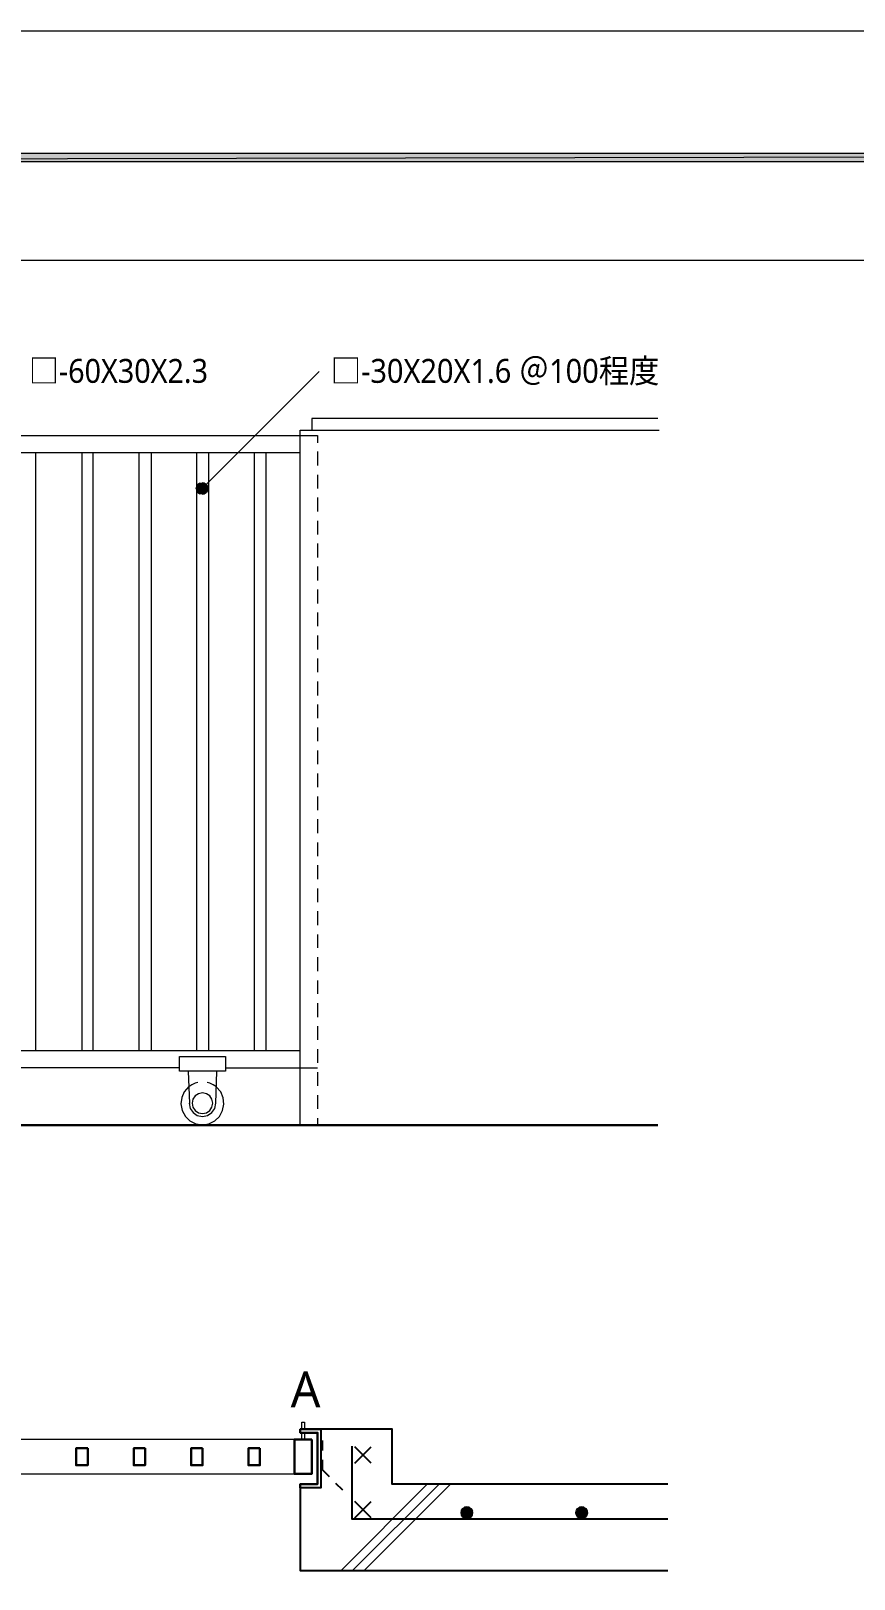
# Model space of a CAD drawing. Header units: millimetres. Extents: x 0 to 420, y 0 to 297.
# Drawn here: x 140.8 to 212.4, y 162.2 to 297 of the extents above; entities that cross this region are included whole.
import ezdxf
from ezdxf.enums import TextEntityAlignment as Align

# ---------------------------------------------------------------- set-up
doc = ezdxf.new("R2010")
doc.units = ezdxf.units.MM
doc.styles.add('kst32b', font='NotoSansJP-Variable.ttf')

msp = doc.modelspace()

# ---------------------------------------------------------------- hatches: boundary and pattern name
h = msp.add_hatch(color=7)
h.paths.add_polyline_path([(394.17, 285.62), (394.17, 286.32), (26.18, 285.62), (394.17, 285.62)])
h.paths.add_polyline_path([(394.17, 286.32), (26.18, 285.62), (26.18, 286.32), (394.17, 286.32)])
h = msp.add_hatch(color=7)
h.paths.add_polyline_path([(155.32, 257.49), (155.22, 257.32), (155.68, 257.13), (155.32, 257.49)])
h.paths.add_polyline_path([(155.22, 257.32), (155.68, 257.13), (155.17, 257.13), (155.22, 257.32)])
h.paths.add_polyline_path([(155.68, 257.13), (155.17, 257.13), (155.22, 256.94), (155.68, 257.13)])
h = msp.add_hatch(color=7)
h.paths.add_polyline_path([(155.87, 257.6), (155.68, 257.64), (155.68, 257.13), (155.87, 257.6)])
h.paths.add_polyline_path([(155.68, 257.64), (155.68, 257.13), (155.49, 257.6), (155.68, 257.64)])
h.paths.add_polyline_path([(155.68, 257.13), (155.49, 257.6), (155.32, 257.49), (155.68, 257.13)])
h = msp.add_hatch(color=7)
h.paths.add_polyline_path([(156.19, 257.13), (156.15, 257.32), (155.68, 257.13), (156.19, 257.13)])
h.paths.add_polyline_path([(156.15, 257.32), (155.68, 257.13), (156.04, 257.49), (156.15, 257.32)])
h.paths.add_polyline_path([(155.68, 257.13), (156.04, 257.49), (155.87, 257.6), (155.68, 257.13)])
for points in [[(155.22, 256.94), (155.32, 256.79), (155.68, 257.13), (155.22, 256.94)], [(179.2, 167.77), (179.22, 167.98), (178.73, 167.98), (179.2, 167.77)], [(189.19, 167.77), (189.23, 167.98), (188.72, 167.98), (189.19, 167.77)]]:
    msp.add_hatch(color=7).paths.add_polyline_path(points)
h = msp.add_hatch(color=7)
h.paths.add_polyline_path([(155.32, 256.79), (155.49, 256.67), (155.68, 257.13), (155.32, 256.79)])
h.paths.add_polyline_path([(155.49, 256.67), (155.68, 257.13), (155.68, 256.65), (155.49, 256.67)])
h.paths.add_polyline_path([(155.68, 257.13), (155.68, 256.65), (155.87, 256.67), (155.68, 257.13)])
h = msp.add_hatch(color=7)
h.paths.add_polyline_path([(155.87, 256.67), (156.04, 256.79), (155.68, 257.13), (155.87, 256.67)])
h.paths.add_polyline_path([(156.04, 256.79), (155.68, 257.13), (156.15, 256.94), (156.04, 256.79)])
h.paths.add_polyline_path([(155.68, 257.13), (156.15, 256.94), (156.19, 257.13), (155.68, 257.13)])
h = msp.add_hatch(color=7)
h.paths.add_polyline_path([(178.92, 168.42), (178.73, 168.47), (178.73, 167.98), (178.92, 168.42)])
h.paths.add_polyline_path([(178.73, 168.47), (178.73, 167.98), (178.54, 168.42), (178.73, 168.47)])
h.paths.add_polyline_path([(178.73, 167.98), (178.54, 168.42), (178.37, 168.32), (178.73, 167.98)])
h = msp.add_hatch(color=7)
h.paths.add_polyline_path([(188.91, 168.42), (188.72, 168.47), (188.72, 167.98), (188.91, 168.42)])
h.paths.add_polyline_path([(188.72, 168.47), (188.72, 167.98), (188.53, 168.42), (188.72, 168.47)])
h.paths.add_polyline_path([(188.72, 167.98), (188.53, 168.42), (188.36, 168.32), (188.72, 167.98)])
h = msp.add_hatch(color=7)
h.paths.add_polyline_path([(178.37, 168.32), (178.27, 168.17), (178.73, 167.98), (178.37, 168.32)])
h.paths.add_polyline_path([(178.27, 168.17), (178.73, 167.98), (178.22, 167.98), (178.27, 168.17)])
h.paths.add_polyline_path([(178.73, 167.98), (178.22, 167.98), (178.27, 167.77), (178.73, 167.98)])
h = msp.add_hatch(color=7)
h.paths.add_polyline_path([(178.27, 167.77), (178.37, 167.62), (178.73, 167.98), (178.27, 167.77)])
h.paths.add_polyline_path([(178.37, 167.62), (178.73, 167.98), (178.54, 167.51), (178.37, 167.62)])
h.paths.add_polyline_path([(178.73, 167.98), (178.54, 167.51), (178.73, 167.47), (178.73, 167.98)])
h = msp.add_hatch(color=7)
h.paths.add_polyline_path([(179.22, 167.98), (179.2, 168.17), (178.73, 167.98), (179.22, 167.98)])
h.paths.add_polyline_path([(179.2, 168.17), (178.73, 167.98), (179.07, 168.32), (179.2, 168.17)])
h.paths.add_polyline_path([(178.73, 167.98), (179.07, 168.32), (178.92, 168.42), (178.73, 167.98)])
h = msp.add_hatch(color=7)
h.paths.add_polyline_path([(178.73, 167.47), (178.92, 167.51), (178.73, 167.98), (178.73, 167.47)])
h.paths.add_polyline_path([(178.92, 167.51), (178.73, 167.98), (179.07, 167.62), (178.92, 167.51)])
h.paths.add_polyline_path([(178.73, 167.98), (179.07, 167.62), (179.2, 167.77), (178.73, 167.98)])
h = msp.add_hatch(color=7)
h.paths.add_polyline_path([(188.36, 168.32), (188.26, 168.17), (188.72, 167.98), (188.36, 168.32)])
h.paths.add_polyline_path([(188.26, 168.17), (188.72, 167.98), (188.24, 167.98), (188.26, 168.17)])
h.paths.add_polyline_path([(188.72, 167.98), (188.24, 167.98), (188.26, 167.77), (188.72, 167.98)])
h = msp.add_hatch(color=7)
h.paths.add_polyline_path([(188.26, 167.77), (188.36, 167.62), (188.72, 167.98), (188.26, 167.77)])
h.paths.add_polyline_path([(188.36, 167.62), (188.72, 167.98), (188.53, 167.51), (188.36, 167.62)])
h.paths.add_polyline_path([(188.72, 167.98), (188.53, 167.51), (188.72, 167.47), (188.72, 167.98)])
h = msp.add_hatch(color=7)
h.paths.add_polyline_path([(189.23, 167.98), (189.19, 168.17), (188.72, 167.98), (189.23, 167.98)])
h.paths.add_polyline_path([(189.19, 168.17), (188.72, 167.98), (189.08, 168.32), (189.19, 168.17)])
h.paths.add_polyline_path([(188.72, 167.98), (189.08, 168.32), (188.91, 168.42), (188.72, 167.98)])
h = msp.add_hatch(color=7)
h.paths.add_polyline_path([(188.72, 167.47), (188.91, 167.51), (188.72, 167.98), (188.72, 167.47)])
h.paths.add_polyline_path([(188.91, 167.51), (188.72, 167.98), (189.08, 167.62), (188.91, 167.51)])
h.paths.add_polyline_path([(188.72, 167.98), (189.08, 167.62), (189.19, 167.77), (188.72, 167.98)])

# ---------------------------------------------------------------- linework, layer by layer
at = {"lineweight": 13}
for points in [[(0.19, 0), (0.19, 296.97), (420.16, 296.97), (420.16, 0)], [(157.73, 207.69), (157.73, 206.44), (153.73, 206.44), (153.73, 207.69)], [(156.61, 203.63), (156.54, 203.98), (156.35, 204.27), (156.06, 204.46), (155.71, 204.53), (155.36, 204.46), (155.08, 204.27), (154.88, 203.98), (154.81, 203.63), (154.88, 203.28), (155.08, 203), (155.36, 202.81), (155.71, 202.73), (156.06, 202.81), (156.35, 203), (156.54, 203.28)]]:
    msp.add_lwpolyline(points, close=True, dxfattribs=at)
at = {"lineweight": 0}
for points in [[(394.17, 285.62), (394.17, 286.32), (26.18, 285.62)], [(394.17, 286.32), (26.18, 285.62), (26.18, 286.32)], [(155.32, 257.49), (155.22, 257.32), (155.68, 257.13)], [(155.68, 257.13), (155.49, 257.6), (155.32, 257.49)], [(155.68, 257.64), (155.68, 257.13), (155.49, 257.6)], [(155.87, 257.6), (155.68, 257.64), (155.68, 257.13)], [(155.68, 257.13), (156.04, 257.49), (155.87, 257.6)], [(156.15, 257.32), (155.68, 257.13), (156.04, 257.49)], [(155.22, 257.32), (155.68, 257.13), (155.17, 257.13)], [(155.68, 257.13), (155.17, 257.13), (155.22, 256.94)], [(155.22, 256.94), (155.32, 256.79), (155.68, 257.13)], [(155.32, 256.79), (155.49, 256.67), (155.68, 257.13)], [(155.49, 256.67), (155.68, 257.13), (155.68, 256.65)], [(156.19, 257.13), (156.15, 257.32), (155.68, 257.13)], [(155.68, 257.13), (155.68, 256.65), (155.87, 256.67)], [(155.87, 256.67), (156.04, 256.79), (155.68, 257.13)], [(156.04, 256.79), (155.68, 257.13), (156.15, 256.94)], [(155.68, 257.13), (156.15, 256.94), (156.19, 257.13)], [(178.73, 168.47), (178.73, 167.98), (178.54, 168.42)], [(178.92, 168.42), (178.73, 168.47), (178.73, 167.98)], [(188.72, 168.47), (188.72, 167.98), (188.53, 168.42)], [(188.91, 168.42), (188.72, 168.47), (188.72, 167.98)], [(178.27, 168.17), (178.73, 167.98), (178.22, 167.98)], [(178.73, 167.98), (178.22, 167.98), (178.27, 167.77)], [(178.37, 168.32), (178.27, 168.17), (178.73, 167.98)], [(178.27, 167.77), (178.37, 167.62), (178.73, 167.98)], [(178.73, 167.98), (178.54, 168.42), (178.37, 168.32)], [(178.37, 167.62), (178.73, 167.98), (178.54, 167.51)], [(178.73, 167.98), (178.54, 167.51), (178.73, 167.47)], [(178.73, 167.98), (179.07, 168.32), (178.92, 168.42)], [(179.2, 168.17), (178.73, 167.98), (179.07, 168.32)], [(179.22, 167.98), (179.2, 168.17), (178.73, 167.98)], [(178.73, 167.47), (178.92, 167.51), (178.73, 167.98)], [(178.92, 167.51), (178.73, 167.98), (179.07, 167.62)], [(178.73, 167.98), (179.07, 167.62), (179.2, 167.77)], [(179.2, 167.77), (179.22, 167.98), (178.73, 167.98)], [(188.26, 168.17), (188.72, 167.98), (188.24, 167.98)], [(188.72, 167.98), (188.24, 167.98), (188.26, 167.77)], [(188.36, 168.32), (188.26, 168.17), (188.72, 167.98)], [(188.26, 167.77), (188.36, 167.62), (188.72, 167.98)], [(188.72, 167.98), (188.53, 168.42), (188.36, 168.32)], [(188.36, 167.62), (188.72, 167.98), (188.53, 167.51)], [(188.72, 167.98), (188.53, 167.51), (188.72, 167.47)], [(188.72, 167.98), (189.08, 168.32), (188.91, 168.42)], [(189.19, 168.17), (188.72, 167.98), (189.08, 168.32)], [(189.23, 167.98), (189.19, 168.17), (188.72, 167.98)], [(188.72, 167.47), (188.91, 167.51), (188.72, 167.98)], [(188.91, 167.51), (188.72, 167.98), (189.08, 167.62)], [(188.72, 167.98), (189.08, 167.62), (189.19, 167.77)], [(189.19, 167.77), (189.23, 167.98), (188.72, 167.98)]]:
    msp.add_lwpolyline(points, close=True, dxfattribs=at)
at = {"lineweight": 13}
for points in [[(394.17, 276.99), (26.18, 276.99)], [(155.68, 257.13), (165.86, 267.33)], [(195.33, 263.25), (165.23, 263.25), (165.23, 262.23)], [(104.22, 261.75), (164.23, 261.75)], [(164.23, 201.74), (164.23, 262.23), (195.45, 262.23)], [(164.23, 261.75), (165.73, 261.75)], [(165.73, 261.75), (165.73, 261.13)], [(164.23, 260.24), (104.22, 260.24)], [(141.22, 208.24), (141.22, 260.24)], [(145.22, 260.24), (145.22, 208.24)], [(146.22, 208.24), (146.22, 260.24)], [(150.22, 208.24), (150.22, 260.24)], [(151.24, 260.24), (151.24, 208.24)], [(155.24, 208.24), (155.24, 260.24)], [(156.23, 260.24), (156.23, 208.24)], [(160.23, 208.24), (160.23, 260.24)], [(161.23, 260.24), (161.23, 208.24)], [(165.73, 260.35), (165.73, 259.14)], [(165.73, 258.34), (165.73, 257.13)], [(165.73, 256.35), (165.73, 255.14)], [(165.73, 254.34), (165.73, 253.13)], [(165.73, 252.35), (165.73, 251.14)], [(165.73, 250.34), (165.73, 249.15)], [(165.73, 248.35), (165.73, 247.14)], [(165.73, 246.34), (165.73, 245.15)], [(165.73, 244.35), (165.73, 243.14)], [(165.73, 242.34), (165.73, 241.15)], [(165.73, 240.35), (165.73, 239.14)], [(165.73, 238.34), (165.73, 237.15)], [(165.73, 236.35), (165.73, 235.14)], [(165.73, 234.34), (165.73, 233.15)], [(165.73, 232.35), (165.73, 231.14)], [(165.73, 230.34), (165.73, 229.15)], [(165.73, 228.35), (165.73, 227.14)], [(165.73, 226.34), (165.73, 225.15)], [(165.73, 224.35), (165.73, 223.14)], [(165.73, 222.33), (165.73, 221.15)], [(165.73, 220.34), (165.73, 219.14)], [(165.73, 218.33), (165.73, 217.15)], [(165.73, 216.34), (165.73, 215.14)], [(165.73, 214.33), (165.73, 213.15)], [(165.73, 212.34), (165.73, 211.14)], [(165.73, 210.35), (165.73, 209.15)], [(104.22, 208.24), (164.23, 208.24)], [(165.73, 208.34), (165.73, 207.14)], [(153.73, 206.73), (104.22, 206.73)], [(154.47, 206.44), (154.58, 203.62)], [(156.87, 203.62), (156.97, 206.44)], [(157.73, 206.73), (164.23, 206.73)], [(164.23, 206.73), (165.73, 206.73)], [(165.73, 206.35), (165.73, 205.15)], [(154.52, 205.08), (154.13, 204.64), (153.91, 204.13), (153.84, 203.57), (153.95, 203), (154.23, 202.49), (154.63, 202.1), (155.14, 201.85), (155.71, 201.76), (156.28, 201.85), (156.78, 202.1), (157.19, 202.49), (157.47, 202.99), (157.58, 203.56), (157.52, 204.12), (157.3, 204.63), (156.92, 205.07)], [(155.32, 205.44), (155.09, 205.38), (154.79, 205.25), (154.52, 205.06)], [(156.93, 205.06), (156.65, 205.23), (156.36, 205.38), (156.13, 205.44)], [(154.56, 203.63), (154.65, 203.18), (154.9, 202.82), (155.26, 202.57), (155.71, 202.48), (156.16, 202.57), (156.53, 202.82), (156.78, 203.18), (156.87, 203.63)], [(165.73, 204.34), (165.73, 203.14)], [(165.73, 202.35), (165.73, 201.74)], [(164.36, 175.26), (164.36, 175.87), (164.59, 175.87), (164.59, 175.26)], [(163.72, 174.37), (86.72, 174.37)], [(164.36, 174.37), (164.36, 174.96)], [(164.59, 174.96), (164.59, 174.37)], [(86.72, 171.37), (163.72, 171.37)], [(175.28, 170.48), (167.79, 162.96)], [(168.78, 162.96), (176.3, 170.48)], [(177.29, 170.48), (169.8, 162.96)]]:
    msp.add_lwpolyline(points, dxfattribs=at)
at = {"lineweight": 30}
for points in [[(63.03, 201.74), (195.33, 201.74)], [(166.03, 175.26), (164.23, 175.26), (164.23, 174.96), (165.73, 174.96), (165.73, 170.48), (164.23, 170.48), (164.23, 170.16)]]:
    msp.add_lwpolyline(points, dxfattribs=at)
at = {"lineweight": 25}
for points in [[(196.22, 170.48), (172.23, 170.48), (172.23, 175.26), (166.03, 175.26), (166.03, 170.16), (164.23, 170.16), (164.23, 162.96), (196.22, 162.96)], [(166.12, 174.27), (166.12, 173.4)], [(166.12, 172.61), (166.12, 171.75)], [(168.72, 173.78), (168.72, 167.47), (196.22, 167.47)], [(168.97, 172.32), (170.39, 173.74)], [(170.39, 172.32), (168.97, 173.74)], [(166.12, 171.75), (166.73, 171.15)], [(167.3, 170.58), (167.89, 169.99)], [(170.39, 167.56), (168.97, 168.97)], [(168.97, 167.56), (170.39, 168.97)]]:
    msp.add_lwpolyline(points, dxfattribs=at)
at = {"lineweight": 30}
for points in [[(165.23, 174.37), (163.72, 174.37), (163.72, 171.37), (165.23, 171.37)], [(145.73, 173.61), (144.72, 173.61), (144.72, 172.13), (145.73, 172.13)], [(150.73, 173.61), (149.73, 173.61), (149.73, 172.13), (150.73, 172.13)], [(155.72, 173.61), (154.73, 173.61), (154.73, 172.13), (155.72, 172.13)], [(160.72, 173.61), (159.72, 173.61), (159.72, 172.13), (160.72, 172.13)]]:
    msp.add_lwpolyline(points, close=True, dxfattribs=at)
at = {"lineweight": 25}
for points in [[(179.22, 167.99), (179.18, 168.18), (179.07, 168.34), (178.91, 168.45), (178.72, 168.49), (178.53, 168.45), (178.37, 168.34), (178.26, 168.18), (178.22, 167.99), (178.26, 167.8), (178.37, 167.64), (178.53, 167.53), (178.72, 167.49), (178.91, 167.53), (179.07, 167.64), (179.18, 167.8)], [(189.21, 167.99), (189.17, 168.18), (189.06, 168.34), (188.91, 168.45), (188.71, 168.49), (188.52, 168.45), (188.36, 168.34), (188.25, 168.18), (188.21, 167.99), (188.25, 167.8), (188.36, 167.64), (188.52, 167.53), (188.71, 167.49), (188.91, 167.53), (189.06, 167.64), (189.17, 167.8)]]:
    msp.add_lwpolyline(points, close=True, dxfattribs=at)

# ---------------------------------------------------------------- texts
at = {"style": 'kst32b'}
for s, p, p2 in [('□-60X30X2.3', (140.61, 266.34), (156.2, 266.34)), ('□-30X20X1.6 ＠100程度', (166.88, 266.34), (195.47, 266.34))]:
    msp.add_text(s, height=2.0791, dxfattribs=at).set_placement(p, p2, align=Align.FIT)
msp.add_text('A', height=3.12, dxfattribs=at).set_placement((163.39, 177.16))

doc.saveas('drawing.dxf')
